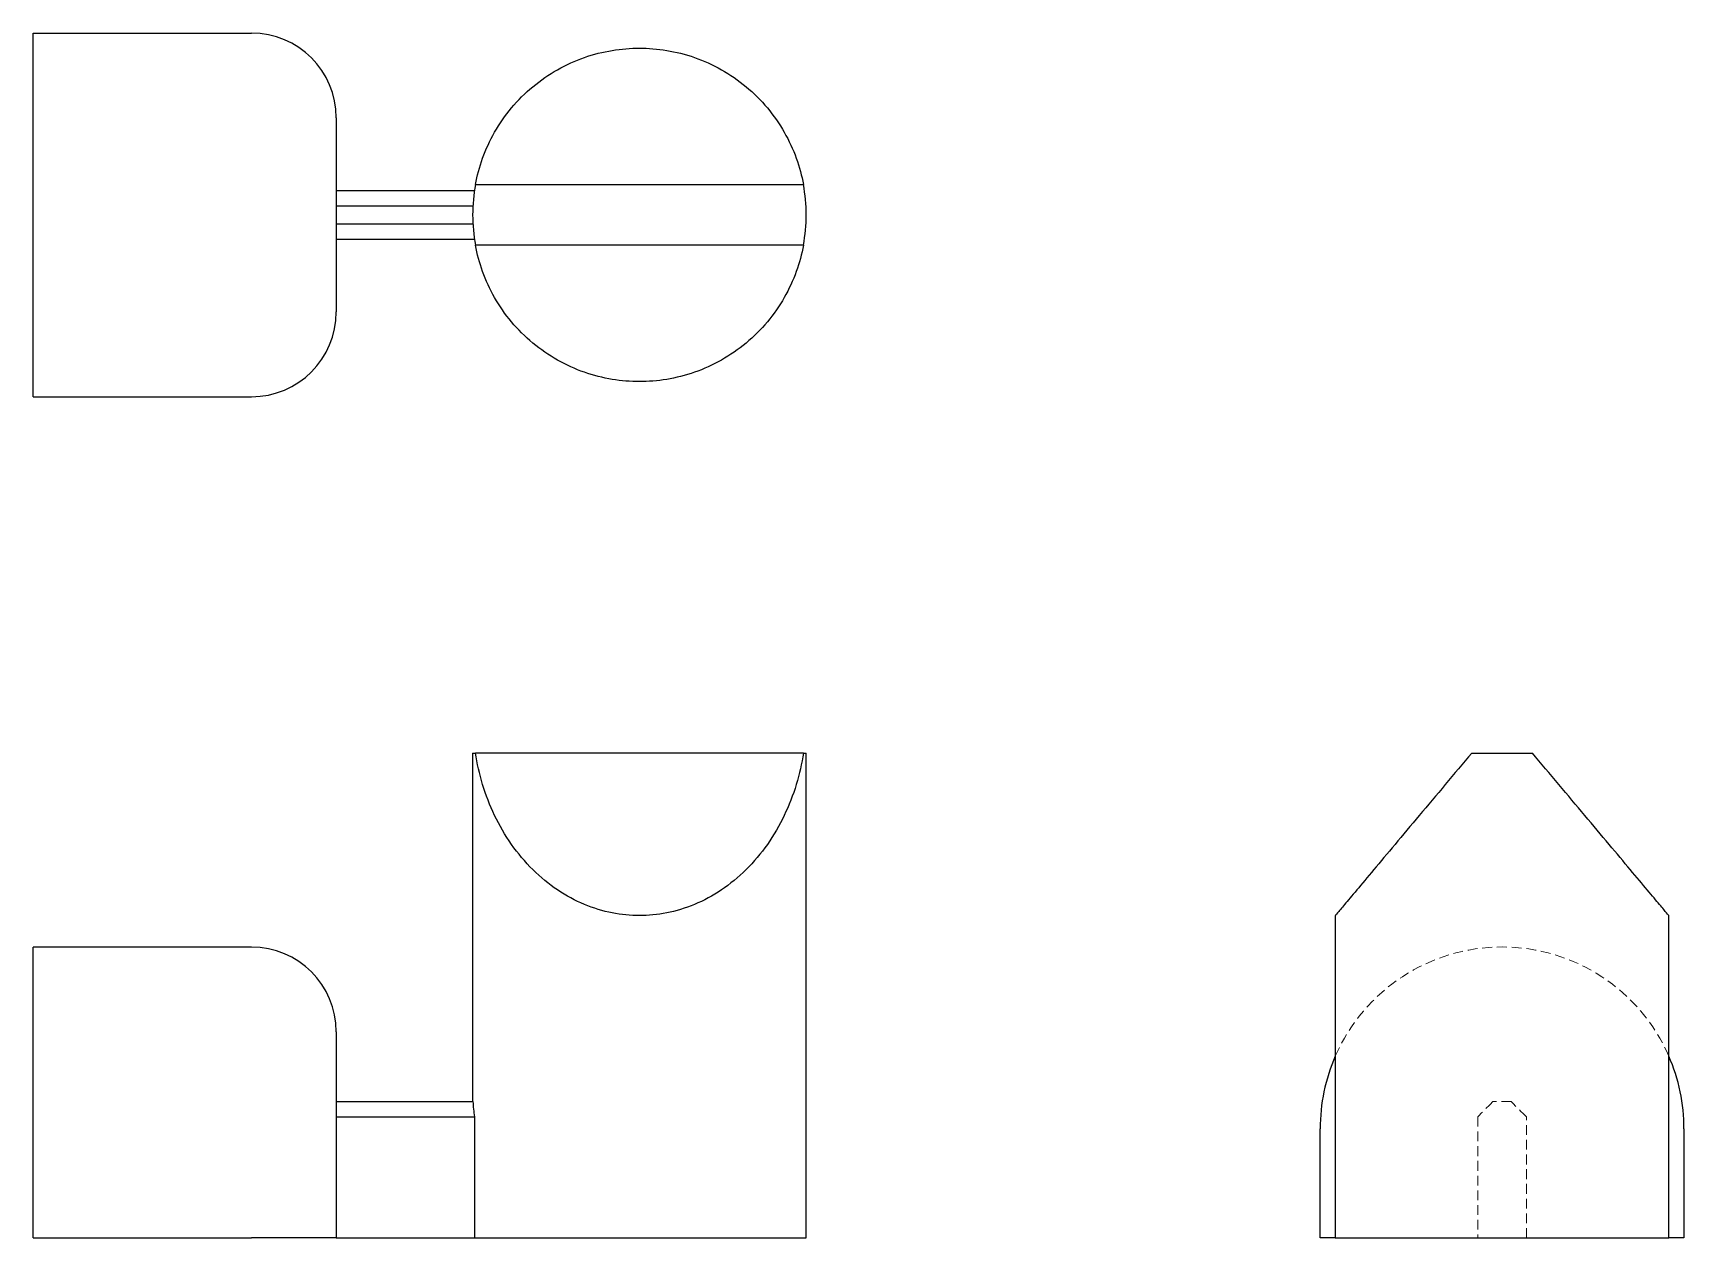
# Model space of a CAD drawing. Header units: millimetres. Extents: x 33 to 247, y 26 to 182.
import ezdxf

# ---------------------------------------------------------------- set-up
doc = ezdxf.new("R2010")
doc.units = ezdxf.units.MM
doc.linetypes.add('HIDDEN', pattern=[1.905, 1.27, -0.635])

msp = doc.modelspace()

# ---------------------------------------------------------------- linework, layer by layer
at = {"color": 7, "linetype": 'Continuous', "lineweight": 25}
for p, q in [((33, 134.47), (33, 181.53)), ((33, 181.53), (61.24, 181.53)), ((72.22, 170.55), (72.22, 145.45)), ((72.22, 161.14), (90.09, 161.14)), ((90.22, 161.92), (132.64, 161.92)), ((72.22, 159.18), (89.89, 159.18)), ((72.22, 156.82), (89.89, 156.82)), ((72.22, 154.86), (90.09, 154.86)), ((132.64, 154.08), (90.22, 154.08)), ((33, 134.47), (61.24, 134.47)), ((89.86, 88.37), (89.86, 43.27)), ((89.86, 88.37), (90.22, 88.37)), ((132.64, 88.37), (90.22, 88.37)), ((132.64, 88.37), (133, 88.37)), ((133, 25.63), (133, 88.37)), ((219.08, 88.37), (226.92, 88.37)), ((201.43, 67.34), (201.43, 25.63)), ((244.57, 25.63), (244.57, 67.34)), ((61.24, 63.27), (33, 63.27)), ((33, 39.75), (33, 63.27)), ((72.22, 52.29), (72.22, 39.75)), ((72.22, 43.27), (89.89, 43.27)), ((72.22, 41.31), (90.09, 41.31)), ((90.09, 41.31), (90.09, 25.63)), ((33, 25.63), (33, 39.75)), ((72.22, 39.75), (72.22, 25.63)), ((199.47, 25.63), (199.47, 39.75)), ((246.53, 39.75), (246.53, 25.63)), ((33, 25.63), (61.24, 25.63)), ((72.22, 25.63), (61.24, 25.63)), ((72.22, 25.63), (90.09, 25.63)), ((90.09, 25.63), (133, 25.63)), ((201.43, 25.63), (199.47, 25.63)), ((201.43, 25.63), (244.57, 25.63)), ((246.53, 25.63), (244.57, 25.63))]:
    msp.add_line(p, q, dxfattribs=at)
at = {"color": 7, "linetype": 'HIDDEN', "lineweight": 18}
for p, q in [((224.18, 43.27), (221.82, 43.27)), ((219.86, 41.31), (219.86, 25.63)), ((226.14, 25.63), (226.14, 41.31))]:
    msp.add_line(p, q, dxfattribs=at)
at = {"color": 7, "linetype": 'Continuous', "lineweight": 25}
for centre, radius, start, end in [((61.24, 170.55), 10.98, 0, 90), ((111.43, 158), 21.57, 169.5243, 190.4757), ((111.43, 158), 21.57, 349.5243, 10.4757), ((61.24, 145.45), 10.98, 270, 0), ((61.24, 52.29), 10.98, 0, 90), ((223, 39.75), 23.53, 156.4435, 180), ((223, 39.75), 23.53, 0, 23.5565)]:
    msp.add_arc(centre, radius, start, end, dxfattribs=at)
at = {"color": 7, "linetype": 'HIDDEN', "lineweight": 18}
msp.add_arc((223, 39.75), 23.53, 23.5565, 156.4435, dxfattribs=at)
at = {"color": 7, "linetype": 'Continuous', "lineweight": 25}
for points in [[(90.22, 161.92), (90.43, 163.05), (90.74, 164.2), (91.56, 166.48), (92.08, 167.61), (93.33, 169.79), (94.06, 170.85), (95.71, 172.83), (96.64, 173.75), (98.64, 175.41), (99.71, 176.15), (101.96, 177.42), (103.13, 177.95), (105.5, 178.78), (106.71, 179.08), (109.1, 179.48), (110.28, 179.57), (111.43, 179.57)], [(111.43, 179.57), (112.58, 179.57), (113.76, 179.48), (116.15, 179.08), (117.36, 178.78), (119.74, 177.95), (120.91, 177.42), (123.15, 176.15), (124.23, 175.41), (126.23, 173.75), (127.15, 172.83), (128.8, 170.85), (129.53, 169.79), (130.78, 167.61), (131.3, 166.48), (132.13, 164.2), (132.43, 163.05), (132.64, 161.92)], [(111.43, 136.43), (110.28, 136.43), (109.1, 136.52), (106.71, 136.92), (105.5, 137.22), (103.13, 138.05), (101.96, 138.58), (99.71, 139.85), (98.64, 140.59), (96.64, 142.25), (95.71, 143.17), (94.06, 145.15), (93.33, 146.21), (92.08, 148.39), (91.56, 149.52), (90.74, 151.8), (90.43, 152.95), (90.22, 154.08)], [(132.64, 154.08), (132.43, 152.95), (132.13, 151.8), (131.3, 149.52), (130.78, 148.39), (129.53, 146.21), (128.8, 145.15), (127.15, 143.17), (126.23, 142.25), (124.23, 140.59), (123.15, 139.85), (120.91, 138.58), (119.74, 138.05), (117.36, 137.22), (116.15, 136.92), (113.76, 136.52), (112.58, 136.43), (111.43, 136.43)], [(111.43, 67.34), (110.28, 67.34), (109.1, 67.45), (106.71, 67.92), (105.5, 68.29), (103.13, 69.28), (101.96, 69.9), (99.71, 71.41), (98.64, 72.3), (96.64, 74.28), (95.71, 75.38), (94.06, 77.73), (93.33, 78.99), (92.08, 81.6), (91.56, 82.94), (90.74, 85.66), (90.43, 87.03), (90.22, 88.37)], [(132.64, 88.37), (132.43, 87.03), (132.13, 85.66), (131.3, 82.94), (130.78, 81.6), (129.53, 78.99), (128.8, 77.73), (127.15, 75.38), (126.23, 74.28), (124.23, 72.3), (123.15, 71.41), (120.91, 69.9), (119.74, 69.28), (117.36, 68.29), (116.15, 67.92), (113.76, 67.45), (112.58, 67.34), (111.43, 67.34)], [(219.08, 88.37), (217.95, 87.03), (216.8, 85.66), (214.52, 82.94), (213.39, 81.6), (211.21, 78.99), (210.15, 77.73), (208.17, 75.38), (207.25, 74.28), (205.59, 72.3), (204.85, 71.41), (203.58, 69.9), (203.05, 69.28), (202.22, 68.29), (201.92, 67.92), (201.52, 67.45), (201.43, 67.34), (201.43, 67.34)], [(244.57, 67.34), (244.57, 67.34), (244.48, 67.45), (244.08, 67.92), (243.78, 68.29), (242.95, 69.28), (242.42, 69.9), (241.15, 71.41), (240.41, 72.3), (238.75, 74.28), (237.83, 75.38), (235.85, 77.73), (234.79, 78.99), (232.61, 81.6), (231.48, 82.94), (229.2, 85.66), (228.05, 87.03), (226.92, 88.37)]]:
    msp.add_open_spline(points, degree=3, knots=[0, 0, 0, 0, 0.125, 0.125, 0.25, 0.25, 0.375, 0.375, 0.5, 0.5, 0.625, 0.625, 0.75, 0.75, 0.875, 0.875, 1, 1, 1, 1], dxfattribs=at)
msp.add_open_spline([(89.89, 43.27), (89.93, 42.62), (90, 41.96), (90.09, 41.31)], degree=3, dxfattribs=at)
at = {"color": 7, "linetype": 'HIDDEN', "lineweight": 18}
for points in [[(221.82, 43.27), (221.17, 42.62), (220.51, 41.96), (219.86, 41.31)], [(226.14, 41.31), (225.49, 41.96), (224.83, 42.62), (224.18, 43.27)]]:
    msp.add_open_spline(points, degree=3, dxfattribs=at)

doc.saveas('drawing.dxf')
